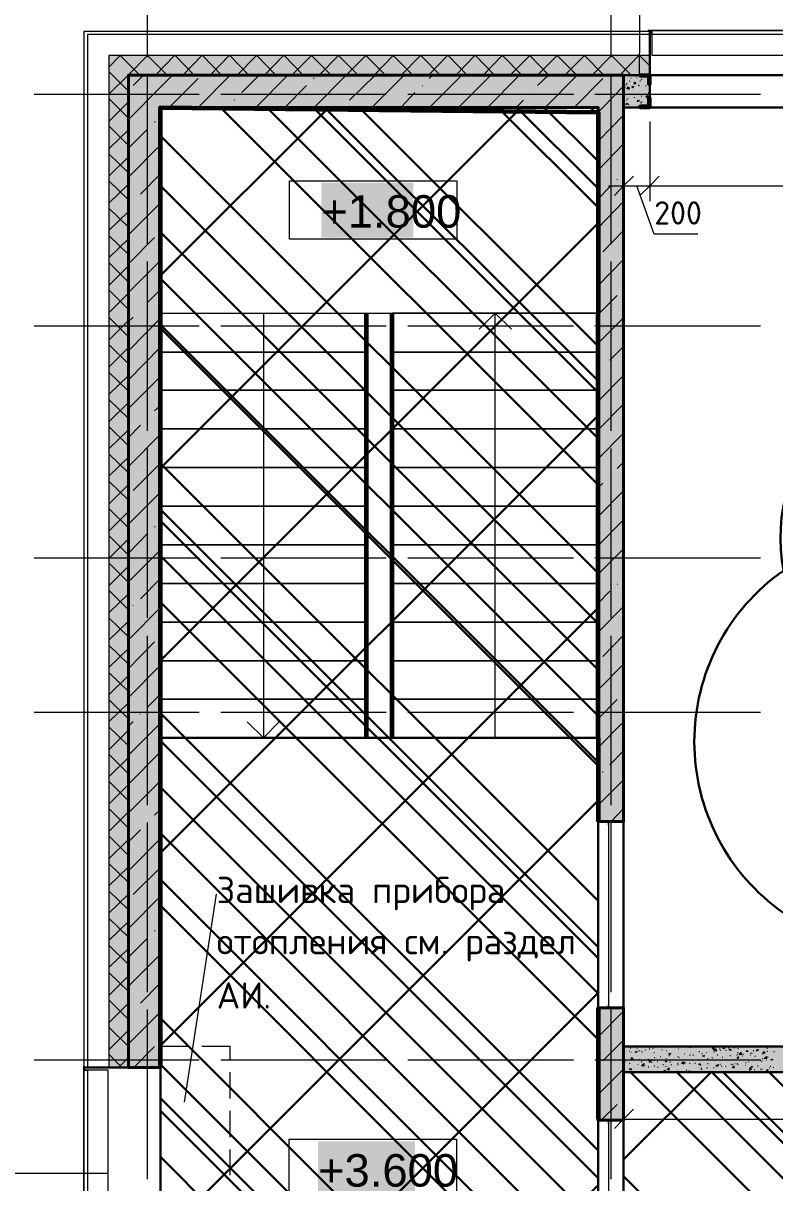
# Model space of a CAD drawing. Header units: millimetres. Extents: x -84737 to 172119, y -43083 to 59399.
# Drawn here: x 93337 to 99176, y 45489 to 54499 of the extents above; entities that cross this region are included whole.
import ezdxf

# ---------------------------------------------------------------- set-up
doc = ezdxf.new("R2010")
doc.units = ezdxf.units.MM
for name, color, linetype, lineweight in [('11) Плинтус ПЛ-2', 70, 'Continuous', 30), ('17) Краска СТ-3.1 стена', 6, 'Continuous', 60), ('19) Краска ПТ-5 потолок', 161, 'Continuous', 30), ('20) Шпакл. баз. фин Стена', 40, 'Continuous', 60), ('22) Шпакл. баз. фин. Потолок', 102, 'Continuous', 30), ('3) Плинутс ПЛ-1', 6, 'Continuous', 30), ('5) Затарка материала', 160, 'Continuous', 30), ('6) Уборка мусора', 20, 'Continuous', 30)]:
    doc.layers.add(name, color=color, linetype=linetype, lineweight=lineweight)
doc.layers.add('PDF _Геометрия', color=7, linetype='Continuous')
doc.layers.add('PDF _Текст', color=7, linetype='Continuous')
doc.layers.add('PDF _Сплошная заливка', color=7, linetype='Continuous', true_color=0xffffff)
doc.styles.add('PDF GOSTCommon', font='arial.ttf')
doc.styles.add('PDF ISOCPEUR', font='isocpeur.ttf')

msp = doc.modelspace()

# ---------------------------------------------------------------- hatches: boundary and pattern name
at = {"layer": '19) Краска ПТ-5 потолок'}
h = msp.add_hatch(dxfattribs=at)
h.set_pattern_fill('ANSI34', color=256, scale=80, angle=90)
h.paths.add_polyline_path([(97802.7, 53844.8), (94403.5, 53844.8), (94403.5, 43846.3), (97802.7, 43846.3)])
h = msp.add_hatch(dxfattribs=at)
h.set_pattern_fill('ANSI34', color=256, scale=80, angle=90)
h.paths.add_polyline_path([(109621.7, 46343.9), (98001.6, 46343.9), (98001.6, 44426.3), (100380.7, 44426.3), (100380.7, 43846.3), (109621.7, 43846.3)])
h.paths.add_polyline_path([(114379.8, 46343.9), (112098.1, 46343.9), (109621.7, 46343.9), (109621.7, 42847.3), (114379.8, 42847.3)])
h.paths.add_polyline_path([(122308.6, 46343.9), (114379.8, 46343.9), (114379.8, 43846.3), (122308.6, 43846.3)])
h.paths.add_polyline_path([(114802.6, 49046.7), (112098.1, 49044.7), (112098.1, 46343.9), (114802.6, 46345.9)])
h.paths.add_polyline_path([(133652.4, 46343.9), (127578.9, 46343.9), (122499.1, 46343.9), (122499.1, 43846.3), (133652.4, 43846.3)])
h.paths.add_polyline_path([(129055.3, 48363.1), (129052, 48363.1), (129052, 49044.7), (127578.9, 49044.7), (127578.9, 46343.9), (129055.3, 46343.9)])
at = {"layer": '22) Шпакл. баз. фин. Потолок'}
h = msp.add_hatch(dxfattribs=at)
h.set_pattern_fill('ANSI37', color=256, scale=333)
h.paths.add_polyline_path([(97802.7, 53844.8), (94403.5, 53844.8), (94403.5, 43846.3), (97802.7, 43846.3)])
h = msp.add_hatch(dxfattribs=at)
h.set_pattern_fill('ANSI37', color=256, scale=333)
h.paths.add_polyline_path([(109621.7, 46343.9), (98001.6, 46343.9), (98001.6, 44426.3), (100380.7, 44426.3), (100380.7, 43846.3), (109621.7, 43846.3)])
h.paths.add_polyline_path([(114379.8, 46343.9), (112098.1, 46343.9), (109621.7, 46343.9), (109621.7, 42847.3), (114379.8, 42847.3)])
h.paths.add_polyline_path([(122308.6, 46343.9), (114379.8, 46343.9), (114379.8, 43846.3), (122308.6, 43846.3)])
h.paths.add_polyline_path([(114802.6, 49046.7), (112098.1, 49044.7), (112098.1, 46343.9), (114802.6, 46345.9)])
h.paths.add_polyline_path([(133652.4, 46343.9), (127578.9, 46343.9), (122499.1, 46343.9), (122499.1, 43846.3), (133652.4, 43846.3)])
h.paths.add_polyline_path([(129055.3, 48363.1), (129052, 48363.1), (129052, 49044.7), (127578.9, 49044.7), (127578.9, 46343.9), (129055.3, 46343.9)])
at = {"layer": 'PDF _Сплошная заливка', "transparency": 33554559}
h = msp.add_hatch(color=256, dxfattribs=at)
h.paths.add_polyline_path([(94153.8, 34846.8), (94001.4, 34846.8), (94001.4, 32946.2), (94153.8, 32946.2)])
h.paths.add_polyline_path([(94001.4, 46386.1), (94153.8, 46386.1), (94153.8, 54246.9), (94001.4, 54246.9)])
h.paths.add_polyline_path([(94001.4, 38444.9), (94153.8, 38444.9), (94153.8, 44735.3), (94001.4, 44735.3)])
h = msp.add_hatch(color=256, dxfattribs=at)
h.paths.add_polyline_path([(98204.8, 54094.5), (98204.8, 54246.9), (94153.8, 54246.9), (94153.8, 54094.5)])
h.paths.add_polyline_path([(128953.7, 54246.9), (128953.7, 54094.5), (130003.5, 54094.5), (130003.5, 54246.9)])
h.paths.add_polyline_path([(127755.8, 54094.5), (127755.8, 54246.9), (126502.8, 54246.9), (126502.8, 54094.5)])
h.paths.add_polyline_path([(124851.9, 54094.5), (124851.9, 54246.9), (117702.3, 54246.9), (117702.3, 54094.5)])
h.paths.add_polyline_path([(114502.1, 54094.5), (114502.1, 54246.9), (112402.5, 54246.9), (112402.5, 54094.5)])
h.paths.add_polyline_path([(109202.3, 54094.5), (109202.3, 54246.9), (107403.2, 54246.9), (107403.2, 54094.5)])
h.paths.add_polyline_path([(104203, 54094.5), (104203, 54246.9), (103005.1, 54246.9), (103005.1, 54094.5)])
h.paths.add_polyline_path([(101802.9, 54094.5), (101802.9, 54246.9), (100604.9, 54246.9), (100604.9, 54094.5)])
h = msp.add_hatch(color=256, dxfattribs=at)
h.paths.add_polyline_path([(94153.8, 46386.1), (94403.5, 46386.1), (94403.5, 54094.5), (94153.8, 54094.5)])
h.paths.add_polyline_path([(94403.5, 44735.3), (94153.8, 44735.3), (94153.8, 43846.3), (94403.5, 43846.3)])
h = msp.add_hatch(color=256, dxfattribs=at)
h.paths.add_polyline_path([(98204.8, 53844.8), (98204.8, 54094.5), (98001.6, 54094.5), (98001.6, 53844.8)])
h.paths.add_polyline_path([(100604.9, 54094.5), (100604.9, 53844.8), (101142.5, 53844.8), (101142.5, 54094.5)])
h = msp.add_hatch(color=256, dxfattribs=at)
h.paths.add_polyline_path([(98001.6, 44527.8), (97802.7, 44527.8), (97802.7, 43647.4), (98001.6, 43647.4)])
h.paths.add_polyline_path([(97802.7, 48295.3), (98001.6, 48295.3), (98001.6, 53844.8), (97802.7, 53844.8)])
h.paths.add_polyline_path([(97802.7, 45975.5), (98001.6, 45975.5), (98001.6, 46847.5), (97802.7, 46847.5)])
h = msp.add_hatch(color=256, dxfattribs=at)
h.paths.add_polyline_path([(99432.4, 46348), (99432.4, 46547), (98001.6, 46547), (98001.6, 46348)])
h.paths.add_polyline_path([(99682.1, 46547), (99682.1, 46348), (101142.5, 46348), (101142.5, 46547)])

# ---------------------------------------------------------------- linework, layer by layer
at = {"layer": '11) Плинтус ПЛ-2'}
msp.add_lwpolyline([(98001.6, 45975.5), (98001.6, 46348), (107132.3, 46348)], dxfattribs=at)
at = {"layer": '17) Краска СТ-3.1 стена'}
for points in [[(94403.5, 52244.7), (94403.5, 53844.8), (97802.7, 53806.7), (97802.7, 52244.7)], [(94403.5, 48947.1), (94403.5, 52244.7)], [(96003.6, 48947.1), (96003.6, 52244.7)], [(96202.6, 48947.1), (96202.6, 52244.7)], [(97802.7, 48947.1), (97802.7, 52244.7)], [(94403.5, 46386.1), (94403.5, 48947.1)], [(97802.7, 48947.1), (97802.7, 48295.3)], [(97802.7, 46847.5), (97802.7, 45984)]]:
    msp.add_lwpolyline(points, dxfattribs=at)
at = {"layer": '19) Краска ПТ-5 потолок'}
msp.add_lwpolyline([(94403.5, 43846.3), (97802.7, 43846.3), (97802.7, 53844.8), (94403.5, 53844.8)], close=True, dxfattribs=at)
at = {"layer": '20) Шпакл. баз. фин Стена'}
for points in [[(94403.5, 52244.7), (94403.5, 53844.8), (97802.7, 53806.7), (97802.7, 52244.7)], [(94403.5, 48947.1), (94403.5, 52244.7)], [(96003.6, 48947.1), (96003.6, 52244.7)], [(96202.6, 48947.1), (96202.6, 52244.7)], [(97802.7, 48947.1), (97802.7, 52244.7)], [(94403.5, 46386.1), (94403.5, 48947.1)], [(97802.7, 48947.1), (97802.7, 48295.3)], [(97802.7, 46847.5), (97802.7, 45984)]]:
    msp.add_lwpolyline(points, dxfattribs=at)
at = {"layer": '3) Плинутс ПЛ-1'}
for points in [[(94403.5, 52244.7), (94403.5, 53844.8), (97802.7, 53806.7), (97802.7, 52244.7)], [(94403.5, 48947.1), (94403.5, 52244.7)], [(96003.6, 48947.1), (96003.6, 52244.7)], [(96202.6, 48947.1), (96202.6, 52244.7)], [(97802.7, 48947.1), (97802.7, 52244.7)], [(94403.5, 46386.1), (94403.5, 48947.1)], [(97802.7, 48947.1), (97802.7, 48295.3)], [(97802.7, 46847.5), (97802.7, 45984)]]:
    msp.add_lwpolyline(points, dxfattribs=at)
at = {"layer": '5) Затарка материала'}
msp.add_lwpolyline([(99242.6, 47587.5, -0.520567), (99242.6, 50245, -0.520567), (100821.5, 51850.1, -0.520567), (102855.5, 51850.1, -0.520567), (105063.4, 51850.1, -0.520567), (106930.7, 51272.3, -0.520567), (106930.7, 48476.6, -0.520567), (106016.3, 47587.5, -0.520567), (103195.7, 47587.5, -0.520567), (100167.3, 47587.5, -0.520567)], format="xyb", close=True, dxfattribs=at)
at = {"layer": '6) Уборка мусора'}
msp.add_lwpolyline([(99242.6, 47587.5, -0.520567), (99242.6, 50245, -0.520567), (100821.5, 51850.1, -0.520567), (102855.5, 51850.1, -0.520567), (105063.4, 51850.1, -0.520567), (106930.7, 51272.3, -0.520567), (106930.7, 48476.6, -0.520567), (106016.3, 47587.5, -0.520567), (103195.7, 47587.5, -0.520567), (100167.3, 47587.5, -0.520567)], format="xyb", close=True, dxfattribs=at)
at = {"layer": 'PDF _Геометрия', "lineweight": 9}
for points in [[(94301.9, 54234.2), (94301.9, 55237.5)], [(97904.3, 54234.2), (97904.3, 55237.5)], [(98124.4, 54094.5), (98132.8, 55123.2)], [(94301.9, 54297.7), (94301.9, 54352.8)], [(97904.3, 54297.7), (97904.3, 54352.8)], [(94001.4, 54158), (94090.3, 54246.9), (94153.8, 54183.4), (94242.7, 54094.5)], [(94001.4, 53946.4), (94153.8, 54098.8), (94301.9, 54246.9), (94454.3, 54094.5)], [(94365.4, 54094.5), (94513.6, 54246.9)], [(94666, 54094.5), (94517.8, 54246.9)], [(94577.1, 54094.5), (94725.2, 54246.9)], [(94877.6, 54094.5), (94729.5, 54246.9)], [(94788.7, 54094.5), (94936.9, 54246.9)], [(95089.3, 54094.5), (94941.1, 54246.9)], [(95000.4, 54094.5), (95148.5, 54246.9)], [(95300.9, 54094.5), (95152.8, 54246.9)], [(95212, 54094.5), (95360.2, 54246.9)], [(95512.6, 54094.5), (95364.4, 54246.9)], [(95423.7, 54094.5), (95576.1, 54246.9), (95728.5, 54094.5)], [(95597.2, 53844.8), (95847, 54094.5), (95999.4, 54246.9), (96151.8, 54094.5)], [(95635.3, 54094.5), (95787.7, 54246.9), (95940.1, 54094.5)], [(96062.9, 54094.5), (96211, 54246.9), (96363.4, 54094.5)], [(96274.5, 54094.5), (96422.7, 54246.9)], [(96575.1, 54094.5), (96426.9, 54246.9)], [(96486.2, 54094.5), (96634.3, 54246.9)], [(96786.7, 54094.5), (96638.6, 54246.9)], [(96697.8, 54094.5), (96846, 54246.9)], [(96998.4, 54094.5), (96850.2, 54246.9)], [(96909.5, 54094.5), (97057.6, 54246.9)], [(97210, 54094.5), (97061.9, 54246.9)], [(97121.1, 54094.5), (97273.5, 54246.9), (97421.7, 54094.5)], [(97332.8, 54094.5), (97485.2, 54246.9), (97637.6, 54094.5)], [(97544.4, 54094.5), (97696.8, 54246.9), (97849.2, 54094.5)], [(97756.1, 54094.5), (97908.5, 54246.9), (98060.9, 54094.5)], [(97972, 54094.5), (98120.1, 54246.9)], [(98204.8, 54166.5), (98124.4, 54246.9)], [(94153.8, 53971.8), (94001.4, 54124.2)], [(94153.8, 53751.7), (94403.5, 54001.4), (94496.6, 54094.5)], [(94191.9, 54014.1), (94272.3, 54094.5)], [(94301.9, 53099.8), (94301.9, 54098.8)], [(94471.2, 53844.8), (94695.6, 54069.1)], [(94695.6, 53844.8), (94945.4, 54094.5)], [(95034.2, 53959.1), (95169.7, 54094.5)], [(95144.3, 53844.8), (95394.1, 54094.5)], [(95593, 54069.1), (95597.2, 54073.4)], [(95872.4, 53899.8), (96071.3, 54094.5)], [(96045.9, 53844.8), (96295.7, 54094.5)], [(96490.4, 54069.1), (96520, 54094.5)], [(96494.6, 53844.8), (96744.4, 54094.5)], [(96719, 53844.8), (96968.8, 54094.5)], [(96943.4, 53844.8), (97193.1, 54094.5)], [(97332.8, 54014.1), (97417.5, 54094.5)], [(97392.1, 53844.8), (97641.8, 54094.5)], [(97616.4, 53844.8), (97840.8, 54069.1)], [(97904.3, 53099.8), (97904.3, 54098.8)], [(98056.6, 54073.4), (98060.9, 54073.4)], [(98094.7, 54090.3), (98099, 54090.3)], [(98103.2, 54077.6), (98107.4, 54077.6)], [(98141.3, 54060.7), (98145.5, 54064.9)], [(98170.9, 54086.1), (98175.2, 54086.1)], [(98183.6, 54094.5), (98204.8, 54115.7)], [(98192.1, 54086.1), (98196.3, 54086.1)], [(94301.9, 53984.5), (94301.9, 54035.3)], [(95368.7, 53844.8), (95538, 54014.1)], [(96435.4, 54014.1), (96439.6, 54014.1)], [(97802.7, 53806.7), (97840.8, 53844.8), (98001.6, 54009.9)], [(97904.3, 53984.5), (97904.3, 54035.3)], [(98010.1, 54001.4), (98014.3, 54001.4)], [(98018.5, 54022.6), (98022.8, 54018.3)], [(98022.8, 54035.3), (98027, 54031)], [(98043.9, 53988.7), (98048.2, 53988.7)], [(98048.2, 54048), (98052.4, 54052.2)], [(98056.6, 54005.6), (98056.6, 54005.6)], [(98069.3, 53992.9), (98069.3, 53992.9)], [(98115.9, 54018.3), (98120.1, 54018.3)], [(98124.4, 54014.1), (98128.6, 54014.1)], [(98128.6, 54052.2), (98132.8, 54052.2)], [(98141.3, 54001.4), (98141.3, 54001.4)], [(98175.2, 54014.1), (98175.2, 54009.9)], [(93421.5, 53946.4), (94420.5, 53946.4)], [(93451.1, 53946.4), (93506.1, 53946.4)], [(93705.1, 53946.4), (94704.1, 53946.4)], [(94153.8, 53760.1), (94001.4, 53912.5)], [(94001.4, 53734.7), (94153.8, 53887.1)], [(94619.4, 53946.4), (94674.4, 53946.4)], [(94873.4, 53946.4), (95872.4, 53946.4)], [(94903, 53946.4), (94958.1, 53946.4)], [(94975, 53899.8), (94979.2, 53904.1)], [(95157, 53946.4), (96156, 53946.4)], [(96071.3, 53946.4), (96126.4, 53946.4)], [(96270.3, 53844.8), (96380.4, 53959.1)], [(96325.3, 53946.4), (97324.3, 53946.4)], [(96359.2, 53946.4), (96410, 53946.4)], [(96608.9, 53946.4), (97612.2, 53946.4)], [(97167.7, 53844.8), (97222.7, 53899.8)], [(97277.8, 53959.1), (97277.8, 53959.1)], [(97527.5, 53946.4), (97578.3, 53946.4)], [(97777.3, 53946.4), (98780.5, 53946.4)], [(97811.1, 53946.4), (97861.9, 53946.4)], [(98005.9, 53933.7), (98010.1, 53933.7)], [(98022.8, 53904.1), (98027, 53904.1)], [(98031.2, 53912.5), (98031.2, 53908.3)], [(98043.9, 53929.5), (98043.9, 53929.5)], [(98065.1, 53946.4), (99064.1, 53946.4)], [(98077.8, 53942.2), (98077.8, 53942.2)], [(98082, 53925.2), (98086.3, 53921)], [(98120.1, 53899.8), (98124.4, 53899.8)], [(98132.8, 53878.7), (98137.1, 53882.9)], [(98137.1, 53942.2), (98141.3, 53942.2)], [(98137.1, 53929.5), (98141.3, 53929.5)], [(98141.3, 53887.1), (98145.5, 53887.1)], [(98179.4, 53921), (98183.6, 53916.8)], [(98187.9, 53891.4), (98192.1, 53891.4)], [(98192.1, 53959.1), (98196.3, 53959.1)], [(98979.5, 53946.4), (99030.3, 53946.4)], [(97273.5, 53844.8), (94403.5, 53844.8), (94403.5, 52244.7), (96003.6, 52244.7), (96003.6, 51944.1), (94403.5, 51944.1), (96003.6, 51944.1), (96003.6, 51647.8), (96003.6, 51347.3), (96003.6, 51046.7), (96003.6, 50746.2), (96003.6, 50445.6), (96003.6, 50145.1), (96003.6, 49844.6), (96003.6, 49544), (96003.6, 49247.7), (96003.6, 48947.1), (94403.5, 48947.1), (97802.7, 48947.1)], [(94403.5, 49247.7), (96003.6, 49247.7), (94403.5, 49247.7), (94403.5, 49544), (94403.5, 49844.6), (94403.5, 50145.1), (94403.5, 50445.6), (94403.5, 50746.2), (94403.5, 51046.7), (94403.5, 51347.3), (94403.5, 51647.8), (94403.5, 51944.1), (94403.5, 52244.7), (96003.6, 52244.7), (96202.6, 52244.7), (97802.7, 52244.7), (97802.7, 53844.8)], [(95821.6, 53844.8), (95821.6, 53849)], [(98027, 53870.2), (98031.2, 53870.2)], [(98039.7, 53866), (98043.9, 53870.2)], [(94153.8, 53548.5), (94001.4, 53700.9)], [(94301.9, 52782.3), (94301.9, 53781.3)], [(94357, 53730.5), (94361.2, 53734.7)], [(97802.7, 53582.3), (98001.6, 53785.5)], [(97904.3, 52782.3), (97904.3, 53781.3)], [(98001.6, 53734.7), (98001.6, 53235.2), (98001.6, 53116.7)], [(98204.8, 53734.7), (98204.8, 53235.2), (98204.8, 53116.7)], [(94001.4, 53523.1), (94153.8, 53671.2)], [(94153.8, 53527.3), (94301.9, 53675.5)], [(94153.8, 53303), (94403.5, 53552.7)], [(97802.7, 53358), (98001.6, 53561.2)], [(94153.8, 53336.8), (94001.4, 53485)], [(94001.4, 53311.4), (94153.8, 53459.6)], [(94153.8, 53125.2), (94001.4, 53273.3)], [(94001.4, 53099.8), (94153.8, 53247.9)], [(94246.9, 53171.7), (94403.5, 53328.4)], [(97950.8, 53281.8), (97955.1, 53286)], [(97802.7, 53133.6), (97895.8, 53226.8)], [(97883.1, 53235.2), (98204.8, 53235.2), (100604.9, 53235.2), (101142.5, 53235.2), (101642, 53235.2), (101802.9, 53235.2), (103005.1, 53235.2), (103551.2, 53235.2), (104054.9, 53235.2), (104203, 53235.2), (107403.2, 53235.2), (108304.9, 53235.2), (108783.2, 53235.2), (108982.2, 53235.2), (108982.2, 53116.7)], [(98577.3, 52858.5), (98238.7, 52858.5), (98103.2, 53235.2)], [(94153.8, 52854.3), (94403.5, 53104)], [(94191.9, 53116.7), (94191.9, 53116.7)], [(97802.7, 52909.3), (98001.6, 53112.5)], [(94153.8, 52913.5), (94001.4, 53061.7)], [(94001.4, 52888.1), (94153.8, 53036.3)], [(94301.9, 52845.8), (94301.9, 52900.8)], [(97840.8, 52723), (98001.6, 52888.1)], [(97904.3, 52845.8), (97904.3, 52900.8)], [(94153.8, 52701.9), (94001.4, 52850)], [(94001.4, 52676.5), (94153.8, 52824.6)], [(94153.8, 52629.9), (94357, 52833.1)], [(96706.3, 52820.4), (96706.3, 52820.4)], [(94153.8, 52486), (94001.4, 52638.4)], [(94153.8, 52405.6), (94403.5, 52655.3)], [(94301.9, 51647.8), (94301.9, 52646.8)], [(97802.7, 52460.6), (98001.6, 52663.8)], [(97904.3, 51647.8), (97904.3, 52646.8)], [(94001.4, 52460.6), (94153.8, 52613)], [(94301.9, 52528.3), (94301.9, 52583.3)], [(97904.3, 52528.3), (97904.3, 52583.3)], [(94153.8, 52274.3), (94001.4, 52426.7)], [(94001.4, 52248.9), (94153.8, 52401.3)], [(94301.9, 51330.4), (94301.9, 52329.4), (94403.5, 52431)], [(97802.7, 52236.2), (97950.8, 52384.4)], [(94246.9, 52274.3), (94246.9, 52274.3)], [(97904.3, 51330.4), (97904.3, 52329.4)], [(94153.8, 52062.7), (94001.4, 52215.1)], [(94001.4, 52037.3), (94153.8, 52189.7)], [(94153.8, 52181.2), (94191.9, 52215.1)], [(94153.8, 51952.6), (94403.5, 52206.6)], [(95203.6, 52244.7), (95203.6, 51944.1), (95203.6, 51647.8), (95203.6, 51347.3), (95203.6, 51046.7), (95203.6, 50746.2), (95203.6, 50445.6), (95203.6, 50145.1), (95203.6, 49844.6), (95203.6, 49544), (95203.6, 49247.7), (95203.6, 48947.1), (95076.6, 49069.9)], [(97802.7, 52244.7), (96202.6, 52244.7), (96202.6, 51944.1), (96202.6, 51647.8), (96202.6, 51347.3), (96202.6, 51046.7), (96202.6, 50746.2), (96202.6, 50445.6), (96202.6, 50145.1), (96202.6, 49844.6), (96202.6, 49544), (97802.7, 49544), (96202.6, 49544), (96202.6, 49247.7), (96202.6, 48947.1), (97802.7, 48947.1), (96202.6, 48947.1)], [(97002.6, 52244.7), (96879.9, 52121.9)], [(97002.6, 48947.1), (97002.6, 49247.7), (97002.6, 49544), (97002.6, 49844.6), (97002.6, 50145.1), (97002.6, 50445.6), (97002.6, 50746.2), (97002.6, 51046.7), (97002.6, 51347.3), (97002.6, 51647.8), (97002.6, 51944.1), (97002.6, 52244.7), (97129.6, 52121.9)], [(97802.7, 52011.9), (98001.6, 52210.8)], [(93421.5, 52147.3), (94420.5, 52147.3)], [(93451.1, 52147.3), (93506.1, 52147.3)], [(93705.1, 52147.3), (94704.1, 52147.3)], [(94619.4, 52147.3), (94674.4, 52147.3)], [(94873.4, 52147.3), (95872.4, 52147.3)], [(94903, 52147.3), (94958.1, 52147.3)], [(95157, 52147.3), (96156, 52147.3)], [(96071.3, 52147.3), (96126.4, 52147.3)], [(96325.3, 52147.3), (97324.3, 52147.3)], [(96359.2, 52147.3), (96410, 52147.3)], [(96608.9, 52147.3), (97612.2, 52147.3)], [(97527.5, 52147.3), (97578.3, 52147.3)], [(97777.3, 52147.3), (98780.5, 52147.3)], [(97811.1, 52147.3), (97861.9, 52147.3)], [(98065.1, 52147.3), (99064.1, 52147.3)], [(98979.5, 52147.3), (99030.3, 52147.3)], [(94153.8, 51851), (94001.4, 52003.4)], [(97895.8, 51880.7), (98001.6, 51986.5)], [(94001.4, 51825.6), (94153.8, 51978)], [(94153.8, 51728.3), (94403.5, 51982.2)], [(97802.7, 49247.7), (96202.6, 49247.7), (97802.7, 49247.7), (97802.7, 49544), (97802.7, 49844.6), (97802.7, 50145.1), (97802.7, 50445.6), (97802.7, 50746.2), (97802.7, 51046.7), (97802.7, 51347.3), (97802.7, 51647.8), (97802.7, 51944.1), (96202.6, 51944.1), (97802.7, 51944.1)], [(97840.8, 51825.6), (97840.8, 51825.6)], [(94153.8, 51639.4), (94001.4, 51787.5)], [(94001.4, 51614), (94153.8, 51762.1)], [(94153.8, 51503.9), (94403.5, 51753.7)], [(97802.7, 51563.2), (98001.6, 51762.1)], [(94153.8, 51427.7), (94001.4, 51575.9)], [(94001.4, 51402.3), (94153.8, 51550.5)], [(97802.7, 51338.8), (98001.6, 51537.8)], [(94357, 51487), (94403.5, 51529.3)], [(94153.8, 51216.1), (94001.4, 51364.2)], [(94153.8, 51279.6), (94246.9, 51376.9)], [(94301.9, 51393.9), (94301.9, 51444.6)], [(94301.9, 51431.9), (94306.2, 51431.9)], [(97904.3, 51393.9), (97904.3, 51444.6)], [(94001.4, 51190.7), (94153.8, 51338.8)], [(94153.8, 51055.2), (94403.5, 51305)], [(97802.7, 51114.5), (98001.6, 51313.4)], [(94301.9, 50191.7), (94301.9, 51194.9)], [(97904.3, 50191.7), (97904.3, 51194.9)], [(94153.8, 51004.4), (94001.4, 51152.6)], [(94001.4, 50979), (94153.8, 51127.2)], [(94301.9, 51076.4), (94301.9, 51131.4)], [(97904.3, 51076.4), (97904.3, 51131.4)], [(97950.8, 51038.3), (98001.6, 51089.1)], [(94191.9, 50869), (94403.5, 51080.6)], [(94153.8, 50792.8), (94001.4, 50940.9)], [(94001.4, 50763.1), (94153.8, 50915.5)], [(97802.7, 50890.1), (97840.8, 50924)], [(97895.8, 50983.2), (97895.8, 50983.2)], [(94153.8, 50606.5), (94403.5, 50856.3)], [(94301.9, 49878.4), (94301.9, 50877.4)], [(97802.7, 50665.8), (98001.6, 50864.7)], [(97904.3, 49878.4), (97904.3, 50877.4)], [(94153.8, 50576.9), (94001.4, 50729.3)], [(94001.4, 50551.5), (94153.8, 50703.9)], [(97802.7, 50441.4), (98001.6, 50640.4)], [(94357, 50589.6), (94361.2, 50589.6)], [(94153.8, 50365.2), (94001.4, 50517.6)], [(94001.4, 50339.8), (94153.8, 50492.2)], [(94153.8, 50382.2), (94301.9, 50534.5)], [(94153.8, 50157.8), (94403.5, 50407.5)], [(97802.7, 50217.1), (98001.6, 50416)], [(93421.5, 50344.1), (94420.5, 50344.1)], [(93451.1, 50344.1), (93506.1, 50344.1)], [(93705.1, 50344.1), (94704.1, 50344.1)], [(94153.8, 50153.6), (94001.4, 50306)], [(94001.4, 50128.2), (94153.8, 50280.6)], [(94619.4, 50344.1), (94674.4, 50344.1)], [(94873.4, 50344.1), (95872.4, 50344.1)], [(94903, 50344.1), (94958.1, 50344.1)], [(95157, 50344.1), (96156, 50344.1)], [(96071.3, 50344.1), (96126.4, 50344.1)], [(96325.3, 50344.1), (97324.3, 50344.1)], [(96359.2, 50344.1), (96410, 50344.1)], [(96608.9, 50344.1), (97612.2, 50344.1)], [(97527.5, 50344.1), (97578.3, 50344.1)], [(97777.3, 50344.1), (98780.5, 50344.1)], [(97811.1, 50344.1), (97861.9, 50344.1)], [(98065.1, 50344.1), (99064.1, 50344.1)], [(98979.5, 50344.1), (99030.3, 50344.1)], [(94153.8, 49941.9), (94001.4, 50094.3)], [(94246.9, 50026.6), (94403.5, 50183.2)], [(97950.8, 50140.9), (97955.1, 50140.9)], [(94001.4, 49916.5), (94153.8, 50064.7)], [(97802.7, 49992.7), (97895.8, 50085.8)], [(94153.8, 49709.1), (94403.5, 49958.8)], [(94191.9, 49971.5), (94191.9, 49975.8)], [(94301.9, 49941.9), (94301.9, 49992.7)], [(97802.7, 49768.4), (98001.6, 49967.3)], [(97904.3, 49941.9), (97904.3, 49992.7)], [(94153.8, 49730.3), (94001.4, 49878.4)], [(94001.4, 49704.9), (94153.8, 49853)], [(94301.9, 48739.7), (94301.9, 49738.7)], [(97840.8, 49577.9), (98001.6, 49743)], [(97904.3, 48739.7), (97904.3, 49738.7)], [(94153.8, 49518.6), (94001.4, 49666.8)], [(94153.8, 49484.7), (94357, 49692.2)], [(94301.9, 49624.4), (94301.9, 49675.2)], [(97904.3, 49624.4), (97904.3, 49675.2)], [(94001.4, 49493.2), (94153.8, 49641.4)], [(94153.8, 49260.4), (94403.5, 49510.1)], [(97802.7, 49319.7), (98001.6, 49518.6)], [(94153.8, 49307), (94001.4, 49455.1)], [(94001.4, 49281.6), (94153.8, 49429.7)], [(94301.9, 48422.2), (94301.9, 49425.5)], [(97904.3, 48422.2), (97904.3, 49425.5)], [(94301.9, 49184.2), (94403.5, 49285.8)], [(94153.8, 49095.3), (94001.4, 49243.5)], [(94001.4, 49069.9), (94153.8, 49218.1)], [(97802.7, 49095.3), (97950.8, 49243.5)], [(93421.5, 49146.1), (94420.5, 49146.1)], [(93451.1, 49146.1), (93506.1, 49146.1)], [(93705.1, 49146.1), (94704.1, 49146.1)], [(94246.9, 49129.2), (94246.9, 49133.4)], [(94619.4, 49146.1), (94674.4, 49146.1)], [(94873.4, 49146.1), (95872.4, 49146.1)], [(94903, 49146.1), (94958.1, 49146.1)], [(95157, 49146.1), (96156, 49146.1)], [(96071.3, 49146.1), (96126.4, 49146.1)], [(96325.3, 49146.1), (97324.3, 49146.1)], [(96359.2, 49146.1), (96410, 49146.1)], [(96608.9, 49146.1), (97612.2, 49146.1)], [(97527.5, 49146.1), (97578.3, 49146.1)], [(97777.3, 49146.1), (98780.5, 49146.1)], [(97811.1, 49146.1), (97861.9, 49146.1)], [(98065.1, 49146.1), (99064.1, 49146.1)], [(98979.5, 49146.1), (99030.3, 49146.1)], [(94153.8, 48883.6), (94001.4, 49031.8)], [(94153.8, 49036), (94191.9, 49074.1)], [(94153.8, 48811.7), (94403.5, 49061.4)], [(95203.6, 48947.1), (95326.3, 49069.9)], [(97802.7, 48870.9), (98001.6, 49069.9)], [(94001.4, 48854), (94153.8, 49006.4)], [(94153.8, 48587.3), (94403.5, 48837.1)], [(97895.8, 48735.5), (98001.6, 48845.6)], [(94153.8, 48667.8), (94001.4, 48820.2)], [(94001.4, 48642.4), (94153.8, 48794.8)], [(97840.8, 48680.5), (97840.8, 48684.7)], [(94153.8, 48456.1), (94001.4, 48608.5)], [(94001.4, 48430.7), (94153.8, 48583.1)], [(94153.8, 48363), (94403.5, 48612.7)], [(97802.7, 48422.2), (98001.6, 48621.2)], [(94301.9, 48485.7), (94301.9, 48540.8)], [(97904.3, 48485.7), (97904.3, 48540.8)], [(94153.8, 48244.5), (94001.4, 48396.8)], [(94357, 48346.1), (94403.5, 48388.4)], [(97904.3, 48295.3), (98001.6, 48396.8)], [(94001.4, 48219.1), (94153.8, 48371.4)], [(94153.8, 48138.6), (94246.9, 48231.8)], [(94301.9, 47287.8), (94301.9, 48286.8), (94306.2, 48291)], [(94301.9, 48172.5), (94301.9, 48223.3)], [(97904.3, 47287.8), (97904.3, 48286.8)], [(97904.3, 48172.5), (97904.3, 48223.3)], [(94153.8, 48032.8), (94001.4, 48185.2)], [(94001.4, 48007.4), (94153.8, 48155.6)], [(94153.8, 47914.3), (94403.5, 48164)], [(94153.8, 47821.2), (94001.4, 47969.3)], [(94001.4, 47795.8), (94153.8, 47943.9)], [(94191.9, 47728), (94403.5, 47939.7)], [(94301.9, 46970.3), (94301.9, 47969.3)], [(97904.3, 46970.3), (97904.3, 47969.3)], [(94153.8, 47609.5), (94001.4, 47757.7)], [(94001.4, 47584.1), (94153.8, 47732.3)], [(94153.8, 47465.6), (94403.5, 47715.3)], [(94589.8, 46115.2), (94839.5, 47732.3)], [(94153.8, 47397.8), (94001.4, 47546)], [(94001.4, 47372.4), (94153.8, 47520.6)], [(94357, 47444.4), (94361.2, 47448.6)], [(94153.8, 47186.2), (94001.4, 47334.4)], [(94001.4, 47160.8), (94153.8, 47309)], [(94153.8, 47241.2), (94301.9, 47389.4)], [(94153.8, 47016.9), (94403.5, 47266.6)], [(94153.8, 46974.5), (94001.4, 47122.7)], [(94001.4, 46944.9), (94153.8, 47097.3)], [(94246.9, 46885.6), (94403.5, 47042.3)], [(94301.9, 47033.8), (94301.9, 47088.8)], [(97904.3, 47033.8), (97904.3, 47088.8)], [(94153.8, 46758.7), (94001.4, 46911)], [(94001.4, 46733.3), (94153.8, 46885.6)], [(94153.8, 46568.2), (94403.5, 46817.9)], [(94191.9, 46830.6), (94191.9, 46830.6)], [(94301.9, 45835.8), (94301.9, 46834.8)], [(94301.9, 46716.3), (94301.9, 46771.4)], [(97802.7, 46623.2), (98001.6, 46822.2)], [(97904.3, 45835.8), (97904.3, 46834.8)], [(97904.3, 46716.3), (97904.3, 46771.4)], [(94153.8, 46547), (94001.4, 46699.4)], [(94001.4, 46521.6), (94153.8, 46674)], [(97840.8, 46436.9), (98001.6, 46597.8)], [(94196.1, 46386.1), (94357, 46547)], [(94301.9, 45518.4), (94301.9, 46517.4)], [(97904.3, 45518.4), (97904.3, 46517.4)], [(98005.9, 46538.5), (98010.1, 46538.5)], [(98014.3, 46500.4), (98014.3, 46500.4)], [(98043.9, 46513.1), (98048.2, 46513.1)], [(98052.4, 46538.5), (98056.6, 46538.5)], [(98056.6, 46504.7), (98060.9, 46504.7)], [(98103.2, 46534.3), (98107.4, 46534.3)], [(98103.2, 46508.9), (98107.4, 46513.1)], [(98120.1, 46517.4), (98124.4, 46517.4)], [(98141.3, 46508.9), (98145.5, 46508.9)], [(98145.5, 46492), (98145.5, 46492)], [(98170.9, 46521.6), (98175.2, 46521.6)], [(98200.6, 46530.1), (98204.8, 46530.1)], [(98226, 46538.5), (98230.2, 46534.3)], [(98238.7, 46500.4), (98238.7, 46504.7)], [(98242.9, 46504.7), (98242.9, 46504.7)], [(98289.5, 46534.3), (98289.5, 46534.3)], [(98297.9, 46525.8), (98302.2, 46525.8)], [(98331.8, 46542.8), (98336, 46542.8)], [(98331.8, 46517.4), (98336, 46517.4)], [(98340.3, 46500.4), (98340.3, 46500.4)], [(98399.5, 46521.6), (98399.5, 46521.6)], [(98424.9, 46530.1), (98429.2, 46530.1)], [(98437.6, 46496.2), (98437.6, 46496.2)], [(98471.5, 46492), (98475.7, 46492)], [(98496.9, 46517.4), (98496.9, 46517.4)], [(98518.1, 46547), (98518.1, 46542.8), (98513.8, 46547), (98526.5, 46542.8), (98526.5, 46547)], [(98518.1, 46538.5), (98522.3, 46542.8)], [(98518.1, 46500.4), (98518.1, 46500.4)], [(98535, 46492), (98535, 46492)], [(98573.1, 46547), (98573.1, 46542.8), (98560.4, 46542.8), (98564.6, 46547)], [(98585.8, 46508.9), (98590, 46508.9)], [(98594.2, 46513.1), (98594.2, 46513.1)], [(98611.2, 46492), (98615.4, 46496.2)], [(98645, 46500.4), (98649.3, 46500.4)], [(98691.6, 46508.9), (98691.6, 46508.9)], [(98700.1, 46521.6), (98704.3, 46525.8)], [(98704.3, 46504.7), (98708.5, 46508.9)], [(98746.6, 46530.1), (98750.9, 46530.1)], [(98750.9, 46521.6), (98755.1, 46517.4)], [(98789, 46504.7), (98789, 46504.7)], [(98797.4, 46517.4), (98801.7, 46521.6)], [(98814.4, 46538.5), (98818.6, 46538.5)], [(98860.9, 46538.5), (98860.9, 46534.3)], [(98886.3, 46500.4), (98890.6, 46500.4)], [(98890.6, 46530.1), (98894.8, 46534.3)], [(98903.3, 46496.2), (98903.3, 46496.2)], [(98983.7, 46496.2), (98987.9, 46496.2)], [(98987.9, 46542.8), (98987.9, 46547)], [(98996.4, 46496.2), (99000.6, 46496.2)], [(99009.1, 46517.4), (99013.3, 46513.1)], [(99076.8, 46496.2), (99081, 46496.2)], [(99081, 46492), (99085.3, 46492)], [(99114.9, 46534.3), (99119.1, 46534.3)], [(99114.9, 46513.1), (99119.1, 46513.1)], [(99161.5, 46517.4), (99161.5, 46517.4)], [(99169.9, 46508.9), (99174.2, 46508.9)], [(93421.5, 46445.4), (94420.5, 46445.4)], [(93451.1, 46445.4), (93506.1, 46445.4)], [(93705.1, 46445.4), (94704.1, 46445.4)], [(94103, 46386.1), (94001.4, 46487.7)], [(94077.6, 46386.1), (94153.8, 46462.3)], [(94619.4, 46445.4), (94674.4, 46445.4)], [(94873.4, 46445.4), (95872.4, 46445.4)], [(94903, 46445.4), (94958.1, 46445.4)], [(95157, 46445.4), (96156, 46445.4)], [(96071.3, 46445.4), (96126.4, 46445.4)], [(96325.3, 46445.4), (97324.3, 46445.4)], [(96359.2, 46445.4), (96410, 46445.4)], [(96608.9, 46445.4), (97612.2, 46445.4)], [(97527.5, 46445.4), (97578.3, 46445.4)], [(97777.3, 46445.4), (98780.5, 46445.4)], [(97811.1, 46445.4), (97861.9, 46445.4)], [(98001.6, 46487.7), (98001.6, 45984), (98001.6, 45865.5)], [(98010.1, 46432.7), (98014.3, 46432.7)], [(98048.2, 46415.8), (98052.4, 46420)], [(98052.4, 46479.3), (98052.4, 46479.3)], [(98056.6, 46436.9), (98056.6, 46436.9)], [(98065.1, 46445.4), (99064.1, 46445.4)], [(98069.3, 46441.2), (98069.3, 46441.2)], [(98111.7, 46411.5), (98115.9, 46407.3)], [(98124.4, 46449.6), (98128.6, 46449.6)], [(98141.3, 46428.5), (98145.5, 46432.7)], [(98166.7, 46436.9), (98166.7, 46436.9)], [(98217.5, 46428.5), (98221.7, 46424.2)], [(98234.4, 46441.2), (98238.7, 46441.2)], [(98238.7, 46462.3), (98242.9, 46462.3)], [(98264.1, 46432.7), (98268.3, 46432.7)], [(98285.2, 46470.8), (98289.5, 46470.8)], [(98306.4, 46407.3), (98310.6, 46407.3)], [(98327.6, 46445.4), (98327.6, 46445.4)], [(98331.8, 46453.9), (98331.8, 46458.1)], [(98353, 46479.3), (98357.2, 46479.3)], [(98361.4, 46428.5), (98365.7, 46428.5)], [(98369.9, 46407.3), (98369.9, 46403.1)], [(98420.7, 46420), (98424.9, 46420)], [(98420.7, 46407.3), (98424.9, 46407.3)], [(98424.9, 46466.6), (98424.9, 46470.8)], [(98433.4, 46466.6), (98433.4, 46462.3)], [(98458.8, 46424.2), (98463, 46424.2)], [(98467.3, 46428.5), (98471.5, 46428.5)], [(98475.7, 46424.2), (98480, 46424.2)], [(98513.8, 46420), (98518.1, 46420)], [(98518.1, 46479.3), (98518.1, 46483.5)], [(98539.2, 46483.5), (98543.4, 46479.3)], [(98539.2, 46436.9), (98539.2, 46436.9)], [(98556.1, 46420), (98560.4, 46420)], [(98581.5, 46445.4), (98585.8, 46441.2)], [(98611.2, 46432.7), (98611.2, 46432.7)], [(98632.3, 46487.7), (98632.3, 46487.7)], [(98653.5, 46449.6), (98657.7, 46453.9)], [(98653.5, 46415.8), (98657.7, 46415.8)], [(98687.4, 46462.3), (98691.6, 46458.1)], [(98700.1, 46458.1), (98700.1, 46458.1)], [(98704.3, 46445.4), (98704.3, 46445.4)], [(98729.7, 46483.5), (98733.9, 46483.5)], [(98750.9, 46411.5), (98755.1, 46411.5)], [(98767.8, 46466.6), (98772, 46466.6)], [(98797.4, 46479.3), (98797.4, 46479.3)], [(98797.4, 46458.1), (98797.4, 46458.1)], [(98827.1, 46479.3), (98831.3, 46479.3)], [(98835.5, 46411.5), (98839.8, 46411.5)], [(98848.2, 46407.3), (98852.5, 46407.3)], [(98865.2, 46415.8), (98869.4, 46415.8)], [(98882.1, 46483.5), (98886.3, 46483.5)], [(98882.1, 46415.8), (98886.3, 46415.8)], [(98886.3, 46411.5), (98890.6, 46411.5)], [(98890.6, 46470.8), (98894.8, 46470.8)], [(98924.4, 46475), (98928.7, 46475)], [(98928.7, 46487.7), (98932.9, 46487.7)], [(98945.6, 46403.1), (98949.8, 46403.1)], [(98949.8, 46424.2), (98954.1, 46424.2)], [(98971, 46432.7), (98975.2, 46432.7)], [(98979.5, 46445.4), (99030.3, 46445.4)], [(98983.7, 46483.5), (98987.9, 46483.5)], [(98983.7, 46424.2), (98983.7, 46424.2)], [(99021.8, 46475), (99026, 46470.8)], [(99064.1, 46441.2), (99068.3, 46441.2)], [(99072.6, 46432.7), (99076.8, 46436.9)], [(99081, 46453.9), (99081, 46449.6)], [(99110.7, 46445.4), (99114.9, 46445.4)], [(99119.1, 46470.8), (99123.4, 46466.6)], [(99169.9, 46449.6), (99169.9, 46449.6)], [(97802.7, 46174.5), (98001.6, 46373.4)], [(98005.9, 46390.4), (98010.1, 46390.4)], [(98005.9, 46365), (98010.1, 46365)], [(98031.2, 46348), (98035.5, 46348)], [(98048.2, 46356.5), (98048.2, 46356.5)], [(98048.2, 46352.3), (98052.4, 46348)], [(98077.8, 46377.7), (98077.8, 46377.7)], [(98141.3, 46369.2), (98141.3, 46369.2)], [(98158.2, 46369.2), (98158.2, 46369.2)], [(98192.1, 46390.4), (98196.3, 46390.4)], [(98234.4, 46381.9), (98234.4, 46381.9)], [(98238.7, 46398.8), (98242.9, 46398.8)], [(98264.1, 46390.4), (98264.1, 46386.1)], [(98327.6, 46394.6), (98331.8, 46394.6)], [(98374.1, 46348), (98378.4, 46348)], [(98420.7, 46356.5), (98424.9, 46356.5)], [(98420.7, 46348), (98420.7, 46348)], [(98488.4, 46365), (98492.7, 46365)], [(98513.8, 46356.5), (98513.8, 46360.7)], [(98539.2, 46348), (98547.7, 46352.3), (98547.7, 46348)], [(98547.7, 46360.7), (98547.7, 46360.7)], [(98581.5, 46348), (98585.8, 46348)], [(98585.8, 46348), (98585.8, 46348)], [(98602.7, 46377.7), (98606.9, 46381.9)], [(98606.9, 46369.2), (98611.2, 46373.4)], [(98649.3, 46386.1), (98653.5, 46386.1)], [(98653.5, 46377.7), (98653.5, 46377.7)], [(98700.1, 46386.1), (98704.3, 46386.1)], [(98721.2, 46394.6), (98721.2, 46394.6)], [(98759.3, 46398.8), (98763.6, 46394.6)], [(98793.2, 46394.6), (98797.4, 46398.8)], [(98886.3, 46348), (98890.6, 46352.3)], [(98903.3, 46352.3), (98907.5, 46352.3)], [(98979.5, 46360.7), (98983.7, 46365)], [(99017.6, 46369.2), (99021.8, 46369.2)], [(99042.9, 46398.8), (99047.2, 46398.8)], [(99064.1, 46373.4), (99068.3, 46373.4)], [(99072.6, 46373.4), (99076.8, 46373.4)], [(99131.8, 46381.9), (99136.1, 46381.9)], [(99140.3, 46394.6), (99144.5, 46394.6)], [(99165.7, 46386.1), (99169.9, 46390.4)], [(97828.1, 45975.5), (97950.8, 46098.3)], [(97883.1, 45984), (101142.5, 45984), (101642, 45984), (103551.2, 45984), (104054.9, 45984), (107132.3, 45984), (108584.3, 45984), (108783.2, 45984), (108783.2, 45865.5)], [(94301.9, 45581.9), (94301.9, 45632.7)], [(97904.3, 45581.9), (97904.3, 45632.7)], [(93997.1, 45560.7), (92930.4, 45560.7)]]:
    msp.add_lwpolyline(points, dxfattribs=at)
at = {"layer": 'PDF _Геометрия', "lineweight": 18}
for points in [[(94001.4, 54412), (93836.3, 54412), (93836.3, 46386.1), (93810.9, 46386.1), (93810.9, 54412), (93810.9, 54437.4), (98204.8, 54437.4), (98204.8, 54412), (94153.8, 54412), (94001.4, 54412), (93997.1, 54412), (93836.3, 54412), (93836.3, 46386.1), (93997.1, 46386.1), (94001.4, 46386.1), (94153.8, 46386.1)], [(98221.7, 54441.7), (98192.1, 54441.7), (98192.1, 54437.4), (98192.1, 54441.7), (98221.7, 54441.7), (98221.7, 54251.2), (100583.8, 54251.2), (100583.8, 54441.7), (100613.4, 54441.7), (100613.4, 54437.4), (100613.4, 54441.7), (100583.8, 54441.7), (98221.7, 54441.7), (98221.7, 54251.2), (100583.8, 54251.2), (100583.8, 54441.7)], [(98204.8, 54094.5), (98204.8, 54246.9), (98204.8, 54251.2), (98204.8, 54412), (94153.8, 54412)], [(98204.8, 54246.9), (94153.8, 54246.9), (94001.4, 54246.9), (94001.4, 46386.1)], [(94153.8, 54094.5), (98001.6, 54094.5)], [(97802.7, 48295.3), (97802.7, 48269.9)], [(97802.7, 46872.9), (97802.7, 46847.5), (97802.7, 48295.3), (97883.1, 48295.3)], [(97883.1, 48269.9), (97883.1, 48295.3), (97883.1, 46847.5), (97883.1, 46872.9)], [(97802.7, 46847.5), (97883.1, 46847.5)], [(93806.7, 44756.4), (93806.7, 44726.8), (93810.9, 44726.8), (93806.7, 44726.8), (93806.7, 44756.4), (93997.1, 44756.4), (93997.1, 46365), (93806.7, 46365), (93806.7, 46394.6), (93810.9, 46394.6), (93806.7, 46394.6), (93806.7, 46365), (93806.7, 44756.4), (93997.1, 44756.4), (93997.1, 46365), (93806.7, 46365)], [(97802.7, 45975.5), (97802.7, 45950.1)], [(97802.7, 44549), (97802.7, 44527.8), (97802.7, 45975.5), (97883.1, 45975.5)], [(97883.1, 45950.1), (97883.1, 45975.5), (97883.1, 44527.8), (97883.1, 44549)]]:
    msp.add_lwpolyline(points, dxfattribs=at)
at = {"layer": 'PDF _Геометрия', "lineweight": 30}
for points in [[(98001.6, 54094.5), (98204.8, 54094.5), (98001.6, 54094.5), (98001.6, 53844.8), (98204.8, 53844.8), (98204.8, 54094.5), (100604.9, 54094.5), (101142.5, 54094.5), (100604.9, 54094.5), (98204.8, 54094.5), (98204.8, 54412), (98204.8, 54437.4), (98221.7, 54437.4)], [(98204.8, 54073.4), (98204.8, 53870.2), (98204.8, 54073.4)], [(98204.8, 54073.4), (98204.8, 53870.2)], [(98204.8, 54073.4), (98204.8, 54073.4)], [(98043.9, 53844.8), (98204.8, 53844.8)], [(98204.8, 53870.2), (98204.8, 53870.2)], [(98001.6, 53548.5), (98001.6, 46847.5)], [(97802.7, 48295.3), (97802.7, 48947.1), (94403.5, 48947.1), (94403.5, 46547)], [(97802.7, 46944.9), (97802.7, 48197.9)], [(97802.7, 45975.5), (97802.7, 46847.5)], [(107132.3, 46348), (98001.6, 46348), (101142.5, 46348), (101142.5, 46547), (98001.6, 46547), (101142.5, 46547)], [(93810.9, 46365), (93810.9, 46386.1), (93836.3, 46386.1), (94153.8, 46386.1), (94403.5, 46386.1)], [(98001.6, 45975.5), (98001.6, 44426.2)], [(97802.7, 44625.2), (97802.7, 45873.9)]]:
    msp.add_lwpolyline(points, dxfattribs=at)
at = {"layer": 'PDF _Геометрия', "lineweight": 18}
for points in [[(98221.7, 54412), (98221.7, 54441.7), (100583.8, 54441.7), (100583.8, 54412)], [(93836.3, 44756.4), (93806.7, 44756.4), (93806.7, 46365), (93836.3, 46365)]]:
    msp.add_lwpolyline(points, close=True, dxfattribs=at)
at = {"layer": 'PDF _Геометрия', "lineweight": 40}
for points in [[(94403.5, 54094.5), (94153.8, 54094.5), (94153.8, 46386.1), (94403.5, 46386.1), (94403.5, 53844.8), (97802.7, 53844.8), (97802.7, 48295.3), (98001.6, 48295.3), (98001.6, 53844.8), (98001.6, 54094.5)], [(98001.6, 46348), (98001.6, 46547), (98001.6, 46847.5), (97802.7, 46847.5), (97802.7, 45975.5), (98001.6, 45975.5)]]:
    msp.add_lwpolyline(points, close=True, dxfattribs=at)
msp.add_lwpolyline([(94153.8, 54094.5), (94153.8, 46386.1)], dxfattribs=at)
at = {"layer": 'PDF _Геометрия', "lineweight": 50}
for points in [[(98196.3, 54090.3), (98196.3, 54026.8), (98200.6, 54022.6), (98204.8, 54022.6), (98204.8, 54094.5), (98128.6, 54094.5), (98128.6, 54090.3), (98132.8, 54090.3)], [(98196.3, 53916.8), (98196.3, 53853.3), (98132.8, 53853.3), (98128.6, 53849), (98128.6, 53844.8), (98204.8, 53844.8), (98204.8, 53921), (98200.6, 53921)]]:
    msp.add_lwpolyline(points, close=True, dxfattribs=at)
at = {"layer": 'PDF _Геометрия', "lineweight": 9}
for points in [[(98043.9, 53988.7), (98027, 53988.7), (98039.7, 54005.6)], [(98077.8, 54009.9), (98073.6, 53997.2), (98065.1, 54005.6)], [(98090.5, 54039.5), (98094.7, 54026.8), (98082, 54026.8)], [(98031.2, 53878.7), (98027, 53866), (98018.5, 53870.2)], [(98115.9, 53899.8), (98120.1, 53891.4), (98107.4, 53891.4)], [(98187.9, 53937.9), (98183.6, 53925.2), (98175.2, 53929.5)], [(95406.8, 52820.4), (95406.8, 53273.3), (96706.3, 53273.3), (96706.3, 52820.4)], [(94403.5, 51647.8), (96003.6, 51647.8)], [(97802.7, 51647.8), (96202.6, 51647.8)], [(94403.5, 51347.3), (96003.6, 51347.3)], [(97802.7, 51347.3), (96202.6, 51347.3)], [(94403.5, 51046.7), (96003.6, 51046.7)], [(97802.7, 51046.7), (96202.6, 51046.7)], [(94403.5, 50746.2), (96003.6, 50746.2)], [(97802.7, 50746.2), (96202.6, 50746.2)], [(94403.5, 50445.6), (96003.6, 50445.6)], [(97802.7, 50445.6), (96202.6, 50445.6)], [(94403.5, 50145.1), (96003.6, 50145.1)], [(97802.7, 50145.1), (96202.6, 50145.1)], [(94403.5, 49844.6), (96003.6, 49844.6)], [(97802.7, 49844.6), (96202.6, 49844.6)], [(94403.5, 49544), (96003.6, 49544)], [(98103.2, 46508.9), (98099, 46500.4), (98090.5, 46504.7)], [(98365.7, 46496.2), (98361.4, 46483.5), (98353, 46492)], [(98700.1, 46542.8), (98704.3, 46530.1), (98691.6, 46530.1)], [(98721.2, 46513.1), (98704.3, 46517.4), (98717, 46530.1)], [(98784.7, 46538.5), (98780.5, 46530.1), (98772, 46534.3)], [(98831.3, 46530.1), (98835.5, 46517.4), (98822.8, 46521.6)], [(98916, 46483.5), (98899, 46487.7), (98916, 46500.4)], [(98962.5, 46517.4), (98966.8, 46508.9), (98954.1, 46508.9)], [(99047.2, 46525.8), (99042.9, 46513.1), (99034.5, 46521.6)], [(99093.7, 46508.9), (99098, 46496.2), (99085.3, 46496.2)], [(98069.3, 46462.3), (98073.6, 46449.6), (98060.9, 46449.6)], [(98158.2, 46394.6), (98141.3, 46398.8), (98158.2, 46415.8)], [(98200.6, 46449.6), (98204.8, 46436.9), (98192.1, 46441.2)], [(98213.3, 46436.9), (98209, 46424.2), (98200.6, 46432.7)], [(98331.8, 46436.9), (98336, 46428.5), (98323.3, 46428.5)], [(98463, 46428.5), (98467.3, 46415.8), (98454.6, 46415.8)], [(98475.7, 46420), (98471.5, 46411.5), (98463, 46415.8)], [(98594.2, 46415.8), (98598.5, 46403.1), (98585.8, 46407.3)], [(98628.1, 46479.3), (98628.1, 46470.8), (98615.4, 46475)], [(98725.5, 46403.1), (98729.7, 46394.6), (98717, 46394.6)], [(98738.2, 46407.3), (98733.9, 46394.6), (98725.5, 46403.1)], [(98894.8, 46466.6), (98890.6, 46453.9), (98882.1, 46462.3)], [(99110.7, 46453.9), (99093.7, 46453.9), (99110.7, 46470.8)], [(99157.2, 46449.6), (99153, 46441.2), (99144.5, 46445.4)], [(98060.9, 46377.7), (98056.6, 46365), (98048.2, 46373.4)], [(98323.3, 46365), (98319.1, 46352.3), (98310.6, 46356.5)], [(98353, 46365), (98340.3, 46369.2), (98353, 46381.9)], [(98856.7, 46394.6), (98860.9, 46381.9), (98848.2, 46381.9)], [(98987.9, 46381.9), (98992.2, 46369.2), (98979.5, 46369.2)], [(99000.6, 46394.6), (98996.4, 46381.9), (98987.9, 46386.1)], [(99119.1, 46369.2), (99123.4, 46356.5), (99110.7, 46360.7)], [(95402.5, 45374.4), (95402.5, 45827.4), (96702.1, 45827.4), (96702.1, 45374.4)]]:
    msp.add_lwpolyline(points, close=True, dxfattribs=at)
at = {"layer": 'PDF _Геометрия', "color": 253, "lineweight": 30, "true_color": 0xaaaaaa}
for points in [[(94403.5, 51004.4), (94403.5, 53844.8), (97273.5, 53844.8)], [(97802.7, 53844.8), (97802.7, 51004.4)]]:
    msp.add_lwpolyline(points, dxfattribs=at)
at = {"layer": 'PDF _Геометрия', "lineweight": 30}
msp.add_lwpolyline([(98111.7, 53844.8), (101142.5, 53844.8)], close=True, dxfattribs=at)
at = {"layer": 'PDF _Геометрия', "lineweight": 20}
for points in [[(98077.8, 53311.4), (98001.6, 53235.2), (97929.7, 53159)], [(98276.8, 53311.4), (98204.8, 53235.2), (98128.6, 53159)], [(98077.8, 46060.2), (98001.6, 45984), (97929.7, 45912)]]:
    msp.add_lwpolyline(points, dxfattribs=at)
at = {"layer": 'PDF _Геометрия', "color": 252, "lineweight": 9, "true_color": 0x8d8d8d}
for points in [[(94623.6, 46547), (94403.5, 46547), (94403.5, 46445.4)], [(94945.4, 46445.4), (94945.4, 46547), (94725.2, 46547)], [(94403.5, 46348), (94403.5, 46144.9)], [(94945.4, 46144.9), (94945.4, 46348)], [(94403.5, 46047.5), (94403.5, 45844.3)], [(94945.4, 45844.3), (94945.4, 46047.5)], [(94403.5, 45747), (94403.5, 45548)], [(94945.4, 45548), (94945.4, 45747)]]:
    msp.add_lwpolyline(points, dxfattribs=at)
at = {"layer": 'PDF _Сплошная заливка', "lineweight": 5, "transparency": 33554559}
msp.add_solid([(94403.5, 54094.5), (94403.5, 53844.8), (98001.6, 54094.5), (98001.6, 53844.8)], dxfattribs=at)
at = {"layer": 'PDF _Сплошная заливка', "lineweight": 9, "transparency": 33554559}
for points in [[(95652.3, 53260.6), (95652.3, 52833.1), (96367.7, 53260.6), (96367.7, 52833.1)], [(95626.9, 45810.5), (95626.9, 45382.9), (96380.4, 45810.5), (96380.4, 45382.9)]]:
    msp.add_solid(points, dxfattribs=at)

# ---------------------------------------------------------------- texts
at = {"layer": 'PDF _Текст', "attachment_point": 4}
for s, insert, char_height, style in [('+1.800', (95652.7, 53034.5), 252.42, 'PDF GOSTCommon'), ('200', (98239.2, 53024.6), 180.46, 'PDF ISOCPEUR'), ('Зашивка прибора', (94839.9, 47736.6), 204.432, 'PDF ISOCPEUR'), ('отопления см. раздел', (94839.9, 47338.6), 204.432, 'PDF ISOCPEUR'), ('АИ.', (94839.9, 46944.9), 204.43, 'PDF ISOCPEUR'), ('+3.600', (95627.3, 45584.1), 252.42, 'PDF GOSTCommon')]:
    msp.add_mtext(s, dxfattribs=dict(at, insert=insert, char_height=char_height, style=style))

doc.saveas('drawing.dxf')
